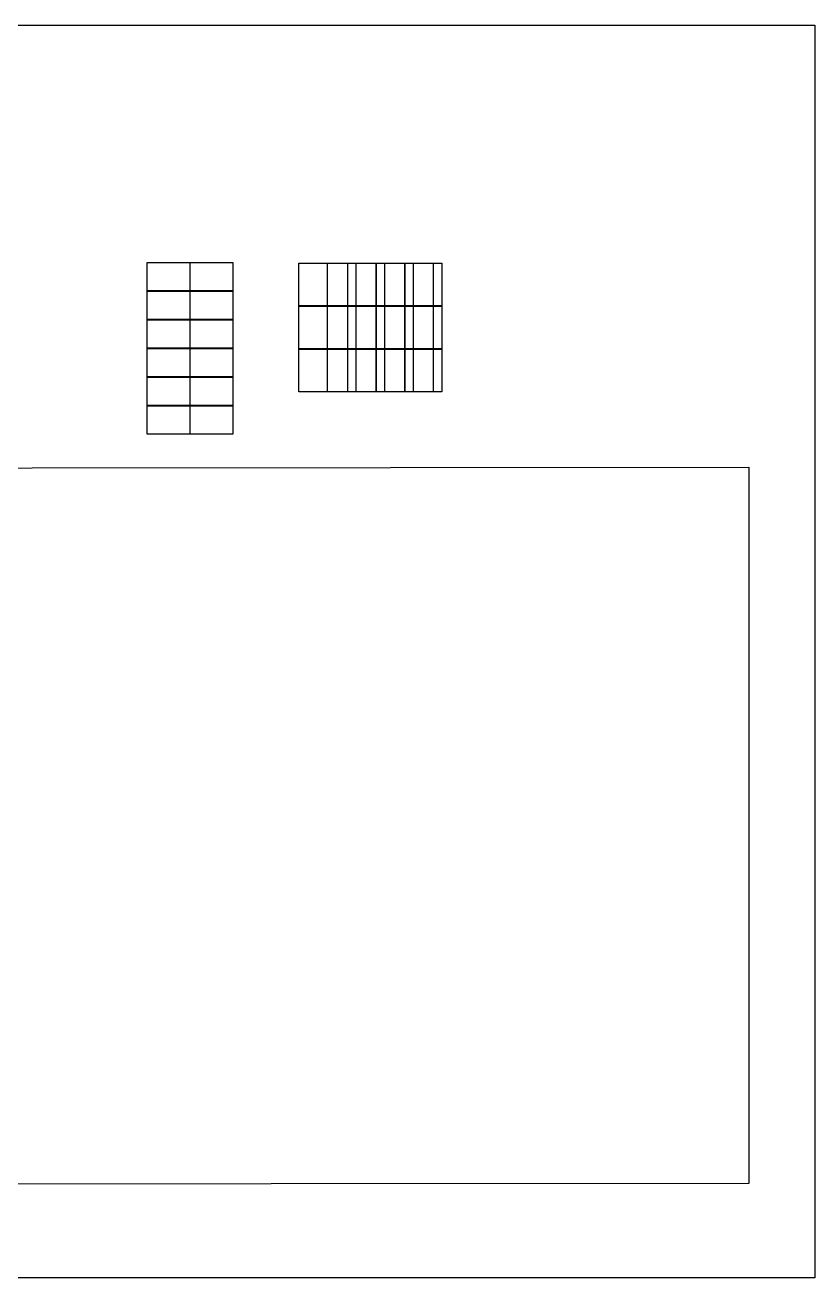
# Model space of a CAD drawing. Header units: inches. Extents: x 81851 to 84166, y -7698 to -5862.
# Drawn here: x 83008 to 84166, y -7698 to -5862 of the extents above; entities that cross this region are included whole.
import ezdxf

# ---------------------------------------------------------------- set-up
doc = ezdxf.new("R2010")
doc.units = ezdxf.units.IN
doc.header["$MEASUREMENT"] = 0
doc.layers.get('Defpoints').update_dxf_attribs({"color": 18})
doc.layers.add('E-MODULE', color=230, linetype='Continuous')

msp = doc.modelspace()

# ---------------------------------------------------------------- linework, layer by layer
at = {"ltscale": 0.25}
msp.add_lwpolyline([(81851, -5862.4), (84165.6, -5862.4), (84165.6, -7697.6), (81851, -7697.6)], close=True, dxfattribs=at)
at = {"layer": 'Defpoints', "ltscale": 0.25}
msp.add_lwpolyline([(81968.1, -6511.8), (84068.8, -6510.1), (84068.8, -7559.3), (81968.1, -7560.9)], close=True, dxfattribs=at)
at = {"layer": 'E-MODULE', "ltscale": 0.25}
for points in [[(83187, -6210), (83249.6, -6210), (83249.6, -6251.5), (83187, -6251.5)], [(83187.1, -6210.1), (83249.7, -6210.1), (83249.7, -6251.6), (83187.1, -6251.6)], [(83250.1, -6210), (83312.7, -6210), (83312.7, -6251.5), (83250.1, -6251.5)], [(83250.2, -6210.1), (83312.8, -6210.1), (83312.8, -6251.6), (83250.2, -6251.6)], [(83451.1, -6211), (83451.1, -6273.6), (83409.6, -6273.6), (83409.6, -6211)], [(83493.1, -6211), (83493.1, -6273.6), (83451.6, -6273.6), (83451.6, -6211)], [(83522.5, -6211), (83522.5, -6273.6), (83481, -6273.6), (83481, -6211)], [(83535.1, -6211), (83535.1, -6273.6), (83493.6, -6273.6), (83493.6, -6211)], [(83564.5, -6211), (83564.5, -6273.6), (83523, -6273.6), (83523, -6211)], [(83577.1, -6211), (83577.1, -6273.6), (83535.6, -6273.6), (83535.6, -6211)], [(83606.5, -6211), (83606.5, -6273.6), (83565, -6273.6), (83565, -6211)], [(83619.1, -6211), (83619.1, -6273.6), (83577.6, -6273.6), (83577.6, -6211)], [(83187, -6252), (83249.6, -6252), (83249.6, -6293.5), (83187, -6293.5)], [(83187.1, -6252.1), (83249.7, -6252.1), (83249.7, -6293.6), (83187.1, -6293.6)], [(83250.1, -6252), (83312.7, -6252), (83312.7, -6293.5), (83250.1, -6293.5)], [(83250.2, -6252.1), (83312.8, -6252.1), (83312.8, -6293.6), (83250.2, -6293.6)], [(83451.1, -6274.1), (83451.1, -6336.7), (83409.6, -6336.7), (83409.6, -6274.1)], [(83493.1, -6274.1), (83493.1, -6336.7), (83451.6, -6336.7), (83451.6, -6274.1)], [(83522.5, -6274.1), (83522.5, -6336.7), (83481, -6336.7), (83481, -6274.1)], [(83535.1, -6274.1), (83535.1, -6336.7), (83493.6, -6336.7), (83493.6, -6274.1)], [(83564.5, -6274.1), (83564.5, -6336.7), (83523, -6336.7), (83523, -6274.1)], [(83577.1, -6274.1), (83577.1, -6336.7), (83535.6, -6336.7), (83535.6, -6274.1)], [(83606.5, -6274.1), (83606.5, -6336.7), (83565, -6336.7), (83565, -6274.1)], [(83619.1, -6274.1), (83619.1, -6336.7), (83577.6, -6336.7), (83577.6, -6274.1)], [(83187, -6294), (83249.6, -6294), (83249.6, -6335.5), (83187, -6335.5)], [(83187.1, -6294.1), (83249.7, -6294.1), (83249.7, -6335.6), (83187.1, -6335.6)], [(83250.1, -6294), (83312.7, -6294), (83312.7, -6335.5), (83250.1, -6335.5)], [(83250.2, -6294.1), (83312.8, -6294.1), (83312.8, -6335.6), (83250.2, -6335.6)], [(83187, -6336), (83249.6, -6336), (83249.6, -6377.5), (83187, -6377.5)], [(83250.1, -6336), (83312.7, -6336), (83312.7, -6377.5), (83250.1, -6377.5)], [(83451.1, -6337.2), (83451.1, -6399.8), (83409.6, -6399.8), (83409.6, -6337.2)], [(83493.1, -6337.2), (83493.1, -6399.8), (83451.6, -6399.8), (83451.6, -6337.2)], [(83522.5, -6337.2), (83522.5, -6399.8), (83481, -6399.8), (83481, -6337.2)], [(83535.1, -6337.2), (83535.1, -6399.8), (83493.6, -6399.8), (83493.6, -6337.2)], [(83564.5, -6337.2), (83564.5, -6399.8), (83523, -6399.8), (83523, -6337.2)], [(83577.1, -6337.2), (83577.1, -6399.8), (83535.6, -6399.8), (83535.6, -6337.2)], [(83606.5, -6337.2), (83606.5, -6399.8), (83565, -6399.8), (83565, -6337.2)], [(83619.1, -6337.2), (83619.1, -6399.8), (83577.6, -6399.8), (83577.6, -6337.2)], [(83187, -6378), (83249.6, -6378), (83249.6, -6419.5), (83187, -6419.5)], [(83250.1, -6378), (83312.7, -6378), (83312.7, -6419.5), (83250.1, -6419.5)], [(83187, -6420), (83249.6, -6420), (83249.6, -6461.5), (83187, -6461.5)], [(83250.1, -6420), (83312.7, -6420), (83312.7, -6461.5), (83250.1, -6461.5)]]:
    msp.add_lwpolyline(points, close=True, dxfattribs=at)

doc.saveas('drawing.dxf')
